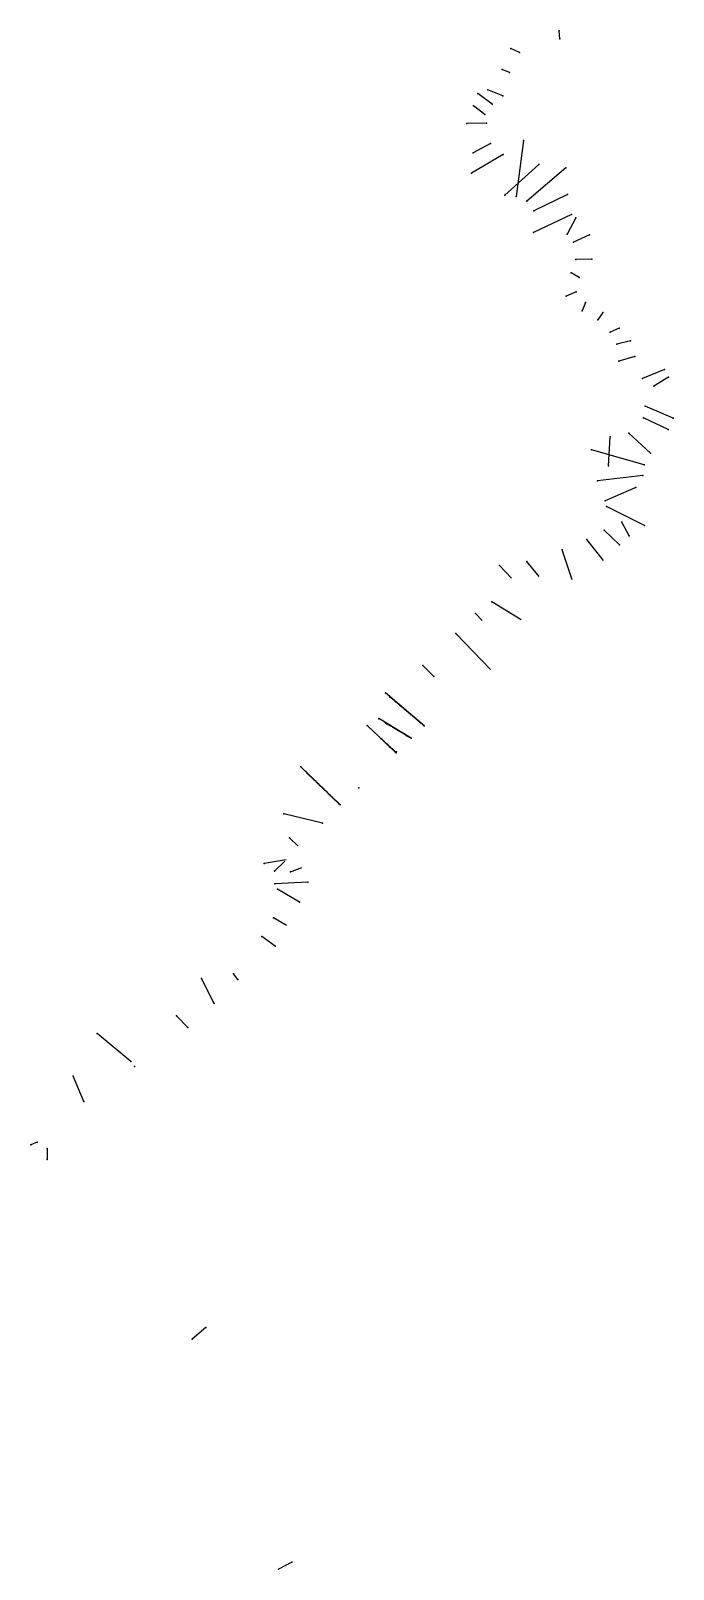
# Model space of a CAD drawing. Extents: x 1378830 to 1388352, y 4896740 to 4919552.
import ezdxf

# ---------------------------------------------------------------- set-up
doc = ezdxf.new("R2010")
doc.units = 0
doc.layers.add('DEFAULT', color=7, linetype='CONTINUOUS')
doc.layers.add('PNTS', color=1, linetype='CONTINUOUS')

msp = doc.modelspace()

# ---------------------------------------------------------------- linework, layer by layer
at = {"layer": 'DEFAULT'}
for p, q in [((1386672, 4919435), (1386664, 4919552)), ((1386074, 4919229), (1385947, 4919287)), ((1385925, 4918935), (1385815, 4918978)), ((1385669, 4918465), (1385457, 4918622)), ((1385829, 4918589), (1385603, 4918675)), ((1385561, 4918309), (1385391, 4918438)), ((1385583, 4918182), (1385292, 4918178)), ((1385643, 4917882), (1385387, 4917740)), ((1386131, 4917924), (1386023, 4917096)), ((1385833, 4917717), (1385360, 4917439)), ((1386360, 4917569), (1385857, 4917116)), ((1386758, 4917518), (1386181, 4917024)), ((1386785, 4917124), (1386284, 4916881)), ((1386842, 4916826), (1386279, 4916559)), ((1386907, 4916777), (1386780, 4916535)), ((1387109, 4916525), (1386874, 4916419)), ((1387144, 4916167), (1386908, 4916160)), ((1386959, 4915896), (1386837, 4915961)), ((1386913, 4915683), (1386766, 4915618)), ((1387052, 4915524), (1387001, 4915398)), ((1387310, 4915377), (1387234, 4915267)), ((1387552, 4915144), (1387419, 4915085)), ((1387720, 4914956), (1387515, 4914905)), ((1387783, 4914722), (1387544, 4914651)), ((1388225, 4914530), (1387896, 4914398)), ((1388283, 4914416), (1388065, 4914281)), ((1388352, 4913806), (1387936, 4913987)), ((1388278, 4913639), (1387911, 4913811)), ((1387393, 4913100), (1387417, 4913533)), ((1388013, 4913289), (1387695, 4913588)), ((1387922, 4913114), (1387140, 4913336)), ((1387902, 4912956), (1387229, 4912881)), ((1387798, 4912778), (1387343, 4912584)), ((1387924, 4912217), (1387365, 4912497)), ((1387554, 4911930), (1387330, 4912145)), ((1387701, 4912063), (1387590, 4912264)), ((1387320, 4911700), (1387070, 4912008)), ((1386363, 4911458), (1386181, 4911683)), ((1386853, 4911412), (1386704, 4911854)), ((1385956, 4911437), (1385778, 4911625)), ((1386096, 4910820), (1385665, 4911085)), ((1385522, 4910810), (1385422, 4910914)), ((1385642, 4910083), (1385128, 4910615)), ((1384805, 4909979), (1384640, 4910143)), ((1384661, 4909248), (1384088, 4909733)), ((1384247, 4908846), (1383817, 4909251)), ((1384470, 4909063), (1383988, 4909353)), ((1383414, 4908076), (1382832, 4908639)), ((1383153, 4907805), (1382583, 4907943)), ((1382792, 4907460), (1382663, 4907585)), ((1382614, 4907259), (1382290, 4907203)), ((1382596, 4907241), (1382442, 4907092)), ((1382679, 4907079), (1382848, 4907144)), ((1382936, 4906927), (1382449, 4906901)), ((1382811, 4906633), (1382487, 4906826)), ((1382622, 4906284), (1382426, 4906401)), ((1382622, 4906284), (1382426, 4906401)), ((1382453, 4905981), (1382254, 4906122)), ((1381547, 4905131), (1381359, 4905498)), ((1381898, 4905483), (1381835, 4905568)), ((1381159, 4904771), (1380988, 4904944)), ((1380314, 4904268), (1379816, 4904682)), ((1379618, 4903677), (1379460, 4904051)), ((1378924, 4903071), (1378830, 4903035)), ((1379073, 4902977), (1379073, 4902818)), ((1381423, 4900326), (1381222, 4900153)), ((1382699, 4896847), (1382504, 4896740)), ((1382699, 4896847), (1382504, 4896740))]:
    msp.add_line(p, q, dxfattribs=at)
at = {"layer": 'PNTS'}
for p in [(1386664, 4919552), (1386672, 4919435), (1385947, 4919287), (1386074, 4919229), (1385815, 4918978), (1385925, 4918935), (1385457, 4918622), (1385603, 4918675), (1385829, 4918589), (1385391, 4918438), (1385561, 4918309), (1385669, 4918465), (1385292, 4918178), (1385583, 4918182), (1385643, 4917882), (1386131, 4917924), (1385387, 4917740), (1385833, 4917717), (1386360, 4917569), (1385360, 4917439), (1386758, 4917518), (1385857, 4917116), (1386785, 4917124), (1386023, 4917096), (1386181, 4917024), (1386284, 4916881), (1386842, 4916826), (1386907, 4916777), (1386279, 4916559), (1386780, 4916535), (1387109, 4916525), (1386874, 4916419), (1386908, 4916160), (1387144, 4916167), (1386837, 4915961), (1386959, 4915896), (1386766, 4915618), (1386913, 4915683), (1387052, 4915524), (1387001, 4915398), (1387310, 4915377), (1387234, 4915267), (1387419, 4915085), (1387552, 4915144), (1387515, 4914905), (1387720, 4914956), (1387544, 4914651), (1387783, 4914722), (1387896, 4914398), (1388225, 4914530), (1388283, 4914416), (1388065, 4914281), (1387936, 4913987), (1387911, 4913811), (1388352, 4913806), (1387417, 4913533), (1387695, 4913588), (1388278, 4913639), (1387140, 4913336), (1388013, 4913289), (1387393, 4913100), (1387922, 4913114), (1387229, 4912881), (1387798, 4912778), (1387902, 4912956), (1387343, 4912584), (1387365, 4912497), (1387330, 4912145), (1387590, 4912264), (1387924, 4912217), (1387070, 4912008), (1387554, 4911930), (1387701, 4912063), (1386181, 4911683), (1386704, 4911854), (1385778, 4911625), (1385665, 4911085), (1385422, 4910914), (1385128, 4910615), (1384639, 4910142), (1384640, 4910143), (1384805, 4909979), (1384088, 4909733), (1384088, 4909733), (1384148, 4909685, 5), (1384153, 4909673, 8), (1384163, 4909666, 9), (1384180, 4909655, 9), (1384197, 4909639, 9), (1384214, 4909626, 9), (1384231, 4909612, 8), (1384243, 4909602, 8), (1384265, 4909582, 18), (1384284, 4909567, 18), (1384300, 4909552, 17), (1384316, 4909538, 16), (1384334, 4909525, 16), (1384351, 4909511, 15), (1384366, 4909498, 13), (1384376, 4909490, 9), (1384387, 4909480, 9), (1384405, 4909464, 9), (1384422, 4909450, 9), (1384438, 4909436, 9), (1384455, 4909422, 9), (1384469, 4909411, 9), (1384487, 4909396, 7), (1384504, 4909382, 7), (1384516, 4909371, 7), (1384532, 4909358, 7), (1383816, 4909250), (1383817, 4909251), (1383988, 4909353), (1383988, 4909352), (1384083, 4909294, 6), (1384092, 4909287, 8), (1384108, 4909277, 7), (1384128, 4909268, 8), (1384147, 4909256, 8), (1384164, 4909245, 9), (1384176, 4909240, 9), (1384195, 4909228, 9), (1384211, 4909217, 8), (1384227, 4909207, 7), (1384248, 4909196, 7), (1384265, 4909184, 7), (1384287, 4909173, 7), (1384307, 4909160, 8), (1384314, 4909158, 6), (1384328, 4909147, 8), (1384347, 4909135, 8), (1384548, 4909343, 7), (1384563, 4909332, 7), (1384581, 4909317, 7), (1384598, 4909302, 7), (1384615, 4909288, 7), (1384631, 4909274, 7), (1384650, 4909257, 7), (1384652, 4909256, 7), (1384661, 4909248), (1384661, 4909248, 10), (1384017, 4909057, 5), (1384033, 4909047, 9), (1384056, 4909026, 9), (1384071, 4909010, 8), (1384088, 4908995, 8), (1384105, 4908980, 8), (1384121, 4908964, 8), (1384132, 4908953, 8), (1384149, 4908936, 9), (1384153, 4908933, 8), (1384160, 4908926, 7), (1384168, 4908919, 8), (1384184, 4908904, 8), (1384369, 4909123, 9), (1384386, 4909112, 8), (1384406, 4909100, 8), (1384424, 4909089, 8), (1384444, 4909077, 8), (1384463, 4909066, 8), (1384469, 4909062), (1384469, 4909062, 10), (1384202, 4908888, 8), (1384218, 4908873, 8), (1384230, 4908861, 7), (1384234, 4908856, 7), (1384247, 4908846, 10), (1384247, 4908845), (1384251, 4908861, 7), (1382832, 4908639), (1382832, 4908638), (1382904, 4908576, 5), (1382906, 4908569, 8), (1382922, 4908550, 9), (1382938, 4908535, 9), (1382953, 4908520, 9), (1382966, 4908507, 8), (1382984, 4908490, 8), (1383000, 4908475, 7), (1383015, 4908460, 7), (1383031, 4908444, 6), (1383048, 4908429, 6), (1383065, 4908412, 6), (1383067, 4908412, 6), (1383080, 4908398, 6), (1383095, 4908384, 6), (1383110, 4908367, 6), (1383126, 4908353, 6), (1383142, 4908338, 6), (1383157, 4908324, 6), (1383173, 4908308, 6), (1383188, 4908294, 6), (1383202, 4908280, 6), (1383221, 4908261, 6), (1383238, 4908245, 6), (1383255, 4908229, 6), (1383268, 4908216, 7), (1383691, 4908329, 7), (1383691, 4908329, 7), (1383274, 4908209, 6), (1383296, 4908189, 6), (1383313, 4908172, 6), (1383331, 4908156, 6), (1383348, 4908139, 6), (1383365, 4908123, 6), (1383381, 4908107, 6), (1383398, 4908091, 6), (1383414, 4908075), (1383414, 4908075, 6), (1382582, 4907942), (1382583, 4907943), (1383153, 4907804), (1382663, 4907585), (1382290, 4907203), (1382442, 4907092), (1382679, 4907079), (1382449, 4906901), (1382936, 4906927), (1382487, 4906826), (1382811, 4906633), (1382426, 4906401), (1382254, 4906122), (1382453, 4905981), (1381359, 4905498), (1381835, 4905568), (1381898, 4905483), (1381547, 4905131), (1380988, 4904944), (1379816, 4904682), (1381159, 4904771), (1380314, 4904268), (1380367, 4904195), (1379460, 4904051), (1379618, 4903677), (1378830, 4903035), (1378924, 4903071), (1379073, 4902977), (1379073, 4902818), (1381423, 4900326), (1381222, 4900153), (1382699, 4896847), (1382504, 4896740)]:
    msp.add_point(p, dxfattribs=at)

doc.saveas('drawing.dxf')
